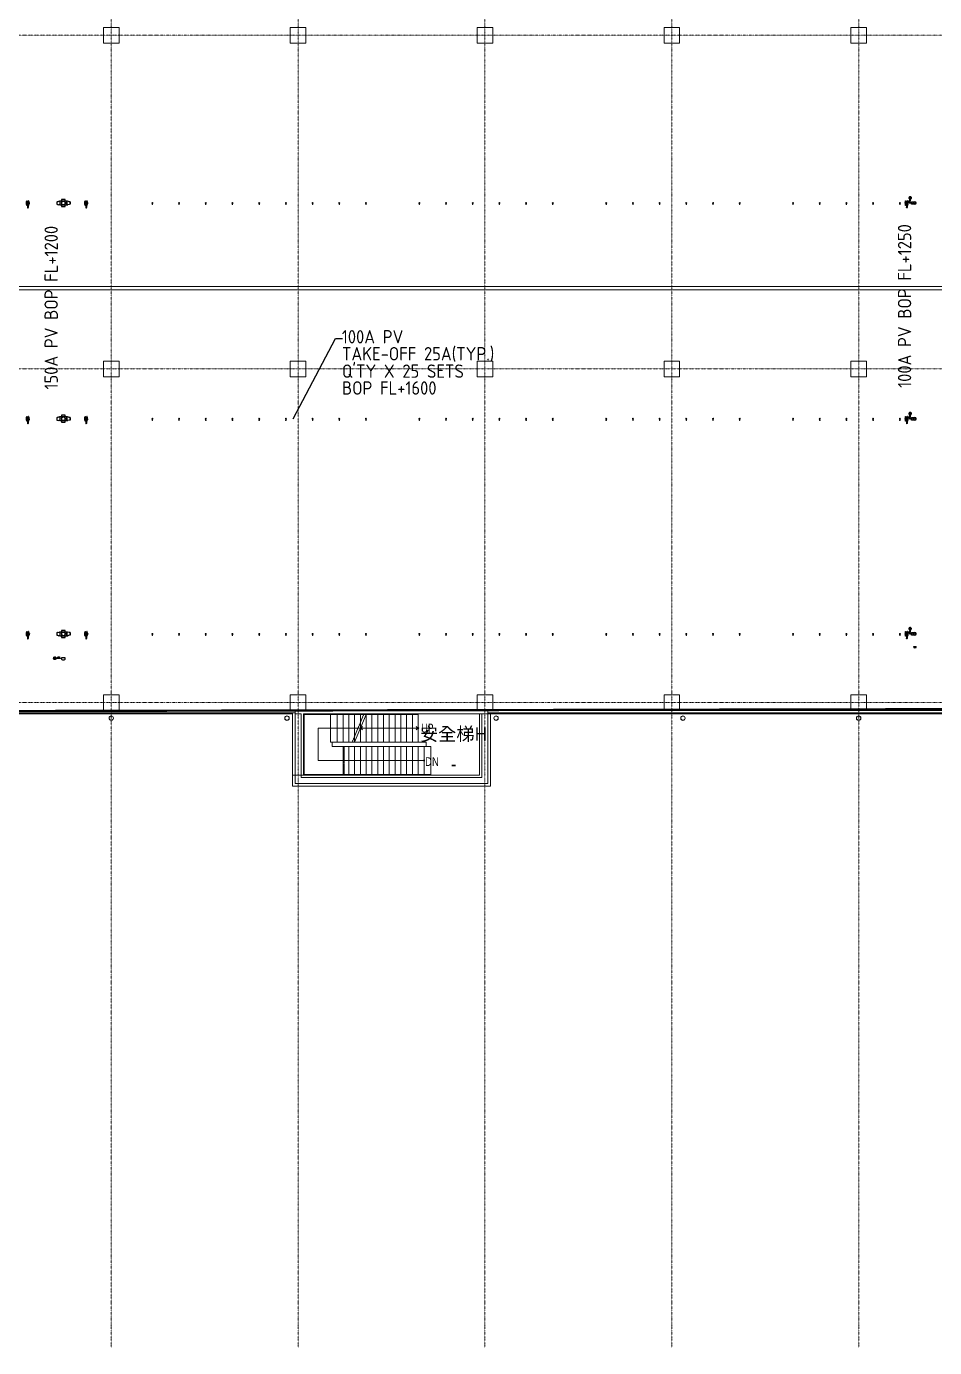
# Model space of a CAD drawing. Extents: x -122301 to 290600, y -29000 to 395522.
# Drawn here: x 56188 to 97011, y -29000 to 30400 of the extents above; entities that cross this region are included whole.
import ezdxf
from ezdxf.enums import TextEntityAlignment as Align

# ---------------------------------------------------------------- set-up
doc = ezdxf.new("R2010")
doc.units = 0
doc.header["$LTSCALE"] = 10
for name, pattern in [('H12PL2$0$JJP_三點線', [0.9, 0.3, -0.15, 0, -0.15, 0, -0.15, 0, -0.15]), ('H12PL2$0$JJP_虛線(退縮線、投影線、地下室範圍、非屬本工程、圖面分區)', [0.45, 0.3, -0.15]), ('H12PL2$0$虛線', [0.846667, 0.423333, -0.423333]), ('XFM7P20PV$0$中心', [29.999999, 12, -6, 6, -6]), ('XFM7P20PV-200K$0$CENTER', [2, 1.25, -0.25, 0.25, -0.25])]:
    doc.linetypes.add(name, pattern=pattern)
for name, color, linetype in [('H12PL2$0$A-OBJE-MEP', 252, 'Continuous'), ('H12PL2$0$A-STRS', 252, 'Continuous'), ('H12PL2$0$A-TEXT', 252, 'Continuous'), ('H12PL2$0$A-WALL-EX', 252, 'Continuous'), ('H12PL2$0$A-WALL-IN', 252, 'Continuous'), ('H12PL2$0$A-WALL-IN.200K', 252, 'Continuous'), ('H12PL2$0$A-ZONE', 252, 'Continuous'), ('H12PL2$0$S-COL', 252, 'Continuous'), ('H12PL2$0$S-GRID', 252, 'Continuous'), ('H12PL2$0$S-SLAB-SHOW', 252, 'Continuous'), ('H12PL2$0$S-SLAB-SHOW.200K', 252, 'Continuous'), ('XFM7P20PV-200K$0$PCWS-16.7-P', 4, 'Continuous'), ('XFM7P20PV-200K$0$PIPE-TEXT', 1, 'Continuous'), ('XFM7P20PV-200K$0$U-PV-PIPE', 180, 'Continuous'), ('XFM7P20PV-200K$0$U-PV-TXT', 3, 'Continuous')]:
    doc.layers.add(name, color=color, linetype=linetype)
doc.styles.add('H12PL2$0$Standard', font='', dxfattribs={"width": 0.8})
doc.styles.add('XFM7P20PV-200K$0$aa-txt', font='isocp.shx', dxfattribs={"bigfont": 'chineset'})
doc.styles.add('XFM7P20PV-200K$0$dim-txt', font='isocp.shx', dxfattribs={"width": 0.7, "bigfont": 'chineset'})
doc.styles.get('H12PL2$0$Standard').set_extended_font_data('Microsoft JhengHei')
doc.dimstyles.new('XFM7P20PV-200K$0$adim-100', dxfattribs={"dimscale": 100, "dimtxt": 0.25, "dimasz": 0.25, "dimexe": 0.1, "dimexo": 0.5, "dimgap": 0.15, "dimtad": 0, "dimdec": 4, "dimtxsty": 'XFM7P20PV-200K$0$dim-txt', "dimcen": -0.025, "dimclrd": 3, "dimclre": 3, "dimclrt": 256, "dimadec": 0, "dimazin": 0, "dimtfac": 1, "dimtdec": 4, "dimtmove": 0, "dimatfit": 3, "dimfxl": 1.25, "dimarcsym": 0})

# ---------------------------------------------------------------- blocks, each defined once
blk = doc.blocks.new('H12PL2')
at = {"layer": 'H12PL2$0$A-OBJE-MEP', "lineweight": 0, "flags": 128}
for points in [[(60095, -700, 1), (59905, -700, 1)], [(67995, -700, 1), (67805, -700, 1)], [(77395, -700, 1), (77205, -700, 1)], [(85795, -700, 1), (85605, -700, 1)], [(93695, -700, 1), (93505, -700, 1)]]:
    blk.add_lwpolyline(points, format="xyb", close=True, dxfattribs=at)
at = {"layer": 'H12PL2$0$A-OBJE-MEP', "lineweight": 0}
for centre in [(60000, -700), (67900, -700), (77300, -700), (85700, -700), (93600, -700)]:
    blk.add_circle(centre, 100, dxfattribs=at)
at = {"layer": 'H12PL2$0$A-STRS', "linetype": 'H12PL2$0$虛線', "lineweight": 0}
for p, q in [((68680, -3230), (68680, -530)), ((68680, -530), (69853.32, -530)), ((69853.32, -530), (70160, -530)), ((70160, -530), (71351.69, -530)), ((70160, -1780), (69930, -1780)), ((69930, -1780), (69930, -1980)), ((70831.69, -1780), (70160, -1780)), ((69930, -1980), (70420, -1980)), ((70420, -1980), (74060, -1980)), ((70420, -3230), (68680, -3230)), ((74060, -3230), (70420, -3230))]:
    blk.add_line(p, q, dxfattribs=at)
at = {"layer": 'H12PL2$0$A-STRS', "linetype": 'H12PL2$0$JJP_虛線(退縮線、投影線、地下室範圍、非屬本工程、圖面分區)', "lineweight": 0}
for p, q in [((68680, -3230), (68680, -530)), ((68680, -530), (70160, -530)), ((69853.32, -1780), (69853.32, -530)), ((69853.32, -1780), (69853.32, -530)), ((70160, -530), (70160, -1780)), ((70160, -530), (70160, -1780)), ((70160, -530), (70160, -1780)), ((70160, -1780), (70160, -530)), ((70160, -530), (70420, -530)), ((70160, -530), (70160, -1780)), ((70420, -530), (70420, -1780)), ((70420, -1780), (70420, -530)), ((70420, -530), (70680, -530)), ((70420, -530), (70420, -1780)), ((70680, -530), (70680, -1780)), ((70680, -1780), (70680, -530)), ((70680, -530), (70940, -530)), ((70680, -530), (70680, -1780)), ((71351.69, -530), (70831.69, -1780)), ((70940, -530), (70940, -1519.64)), ((70940, -1519.64), (70940, -530)), ((70940, -530), (71200, -530)), ((70940, -530), (70940, -1519.64)), ((71200, -530), (71200, -894.64)), ((71200, -894.64), (71200, -530)), ((71200, -530), (71351.69, -530)), ((71200, -530), (71200, -894.64)), ((73535.65, -1780), (73535.65, -530)), ((73535.65, -1780), (73535.65, -530)), ((69930, -1780), (69853.32, -1780)), ((69930, -1780), (69853.32, -1780)), ((70160, -1780), (69930, -1780)), ((69930, -1780), (69930, -1980)), ((70420, -1780), (70160, -1780)), ((70680, -1780), (70420, -1780)), ((70831.69, -1780), (70680, -1780)), ((69930, -1980), (70420, -1980)), ((70420, -3230), (70420, -1980)), ((70420, -3230), (70420, -1980)), ((70420, -1980), (70420, -3230)), ((70420, -3230), (70420, -1980)), ((70420, -1980), (70680, -1980)), ((70466.68, -3230), (70466.68, -1980)), ((70466.68, -3230), (70466.68, -1980)), ((70680, -3230), (70680, -1980)), ((70680, -1980), (70680, -3230)), ((70680, -3230), (70680, -1980)), ((70680, -1980), (70940, -1980)), ((70940, -3230), (70940, -1980)), ((70940, -1980), (70940, -3230)), ((70940, -3230), (70940, -1980)), ((70940, -1980), (71200, -1980)), ((71200, -3230), (71200, -1980)), ((71200, -1980), (71200, -3230)), ((71200, -3230), (71200, -1980)), ((71200, -1980), (71460, -1980)), ((71460, -3230), (71460, -1980)), ((71460, -1980), (71460, -3230)), ((71460, -3230), (71460, -1980)), ((71460, -1980), (71720, -1980)), ((71720, -3230), (71720, -1980)), ((71720, -1980), (71720, -3230)), ((71720, -3230), (71720, -1980)), ((71720, -1980), (71980, -1980)), ((71980, -3230), (71980, -1980)), ((71980, -1980), (71980, -3230)), ((71980, -3230), (71980, -1980)), ((71980, -1980), (72240, -1980)), ((72240, -3230), (72240, -1980)), ((72240, -1980), (72240, -3230)), ((72240, -3230), (72240, -1980)), ((72240, -1980), (72500, -1980)), ((72500, -3230), (72500, -1980)), ((72500, -1980), (72500, -3230)), ((72500, -3230), (72500, -1980)), ((72500, -1980), (72760, -1980)), ((72760, -3230), (72760, -1980)), ((72760, -1980), (72760, -3230)), ((72760, -3230), (72760, -1980)), ((72760, -1980), (73020, -1980)), ((73020, -3230), (73020, -1980)), ((73020, -1980), (73020, -3230)), ((73020, -3230), (73020, -1980)), ((73020, -1980), (73280, -1980)), ((73280, -3230), (73280, -1980)), ((73280, -1980), (73280, -3230)), ((73280, -3230), (73280, -1980)), ((73280, -1980), (73540, -1980)), ((73540, -3230), (73540, -1980)), ((73540, -1980), (73540, -3230)), ((73540, -3230), (73540, -1980)), ((73540, -1980), (73800, -1980)), ((73800, -3230), (73800, -1980)), ((73800, -1980), (73800, -3230)), ((73800, -3230), (73800, -1980)), ((73800, -1980), (74060, -1980)), ((74060, -1980), (74366.68, -1980)), ((74060, -3230), (74060, -1980)), ((74060, -1980), (74060, -3230)), ((74060, -1980), (74366.68, -1980)), ((74366.68, -1980), (74366.68, -3230)), ((74366.68, -1980), (74366.68, -3230)), ((70420, -3230), (68680, -3230)), ((70680, -3230), (70420, -3230)), ((70940, -3230), (70680, -3230)), ((71200, -3230), (70940, -3230)), ((71460, -3230), (71200, -3230)), ((71720, -3230), (71460, -3230)), ((71980, -3230), (71720, -3230)), ((72240, -3230), (71980, -3230)), ((72500, -3230), (72240, -3230)), ((72760, -3230), (72500, -3230)), ((73020, -3230), (72760, -3230)), ((73280, -3230), (73020, -3230)), ((73540, -3230), (73280, -3230)), ((73800, -3230), (73540, -3230)), ((74060, -3230), (73800, -3230)), ((74366.68, -3230), (74060, -3230)), ((74366.68, -3230), (74060, -3230))]:
    blk.add_line(p, q, dxfattribs=at)
at = {"layer": 'H12PL2$0$A-STRS', "lineweight": 0}
for p, q in [((68680, -3230), (68680, -530)), ((68680, -530), (69853.32, -530)), ((68680, -3230), (68680, -530)), ((68680, -530), (70160, -530)), ((69853.32, -530), (70160, -530)), ((70160, -530), (73800, -530)), ((70160, -530), (70160, -1780)), ((70160, -530), (70160, -1780)), ((70160, -530), (70160, -1780)), ((70160, -1780), (70160, -530)), ((70160, -530), (70420, -530)), ((70160, -530), (70160, -1780)), ((70420, -530), (70420, -1780)), ((70420, -1780), (70420, -530)), ((70420, -530), (70680, -530)), ((70420, -530), (70420, -1780)), ((70680, -530), (70680, -1780)), ((70680, -1780), (70680, -530)), ((70680, -530), (70940, -530)), ((70680, -530), (70680, -1780)), ((71460, -530), (70940, -1780)), ((70940, -530), (70940, -1780)), ((70940, -1780), (70940, -530)), ((70940, -530), (71200, -530)), ((70940, -530), (70940, -1780)), ((71200, -530), (71200, -1780)), ((71200, -1780), (71200, -530)), ((71200, -530), (71460, -530)), ((71200, -530), (71200, -1780)), ((71460, -530), (73800, -530)), ((71460, -530), (71460, -1780)), ((71460, -1780), (71460, -530)), ((71460, -530), (71720, -530)), ((71460, -530), (71460, -1780)), ((71460, -530), (71460, -1780)), ((71460, -1780), (71460, -530)), ((71460, -530), (71720, -530)), ((71460, -530), (71460, -1780)), ((71720, -530), (71720, -1780)), ((71720, -1780), (71720, -530)), ((71720, -530), (71980, -530)), ((71720, -530), (71720, -1780)), ((71720, -530), (71720, -1780)), ((71720, -1780), (71720, -530)), ((71720, -530), (71980, -530)), ((71720, -530), (71720, -1780)), ((71980, -530), (71980, -1780)), ((71980, -1780), (71980, -530)), ((71980, -530), (72240, -530)), ((71980, -530), (71980, -1780)), ((71980, -530), (71980, -1780)), ((71980, -1780), (71980, -530)), ((71980, -530), (72240, -530)), ((71980, -530), (71980, -1780)), ((72240, -530), (72240, -1780)), ((72240, -1780), (72240, -530)), ((72240, -530), (72500, -530)), ((72240, -530), (72240, -1780)), ((72240, -530), (72240, -1780)), ((72240, -1780), (72240, -530)), ((72240, -530), (72500, -530)), ((72240, -530), (72240, -1780)), ((72500, -530), (72500, -1780)), ((72500, -1780), (72500, -530)), ((72500, -530), (72760, -530)), ((72500, -530), (72500, -1780)), ((72500, -530), (72500, -1780)), ((72500, -1780), (72500, -530)), ((72500, -530), (72760, -530)), ((72500, -530), (72500, -1780)), ((72760, -530), (72760, -1780)), ((72760, -1780), (72760, -530)), ((72760, -530), (73020, -530)), ((72760, -530), (72760, -1780)), ((72760, -530), (72760, -1780)), ((72760, -1780), (72760, -530)), ((72760, -530), (73020, -530)), ((72760, -530), (72760, -1780)), ((73020, -530), (73020, -1780)), ((73020, -1780), (73020, -530)), ((73020, -530), (73280, -530)), ((73020, -530), (73020, -1780)), ((73020, -530), (73020, -1780)), ((73020, -1780), (73020, -530)), ((73020, -530), (73280, -530)), ((73020, -530), (73020, -1780)), ((73280, -530), (73280, -1780)), ((73280, -1780), (73280, -530)), ((73280, -530), (73540, -530)), ((73280, -530), (73280, -1780)), ((73280, -530), (73280, -1780)), ((73280, -1780), (73280, -530)), ((73280, -530), (73540, -530)), ((73280, -530), (73280, -1780)), ((73540, -530), (73540, -1780)), ((73540, -1780), (73540, -530)), ((73540, -530), (73800, -530)), ((73540, -530), (73540, -1780)), ((73540, -530), (73540, -1780)), ((73540, -1780), (73540, -530)), ((73540, -530), (73800, -530)), ((73540, -530), (73540, -1780)), ((73800, -530), (73800, -1780)), ((73800, -530), (73800, -1780)), ((73800, -530), (73800, -1780)), ((73800, -530), (73800, -1780)), ((70160, -1155), (69305, -1155)), ((69305, -1155), (69305, -2605)), ((73540, -1155), (70160, -1155)), ((71200, -1155), (71300, -1080)), ((71200, -1155), (71200, -1780)), ((71200, -1780), (71200, -1155)), ((71200, -1155), (71200, -1780)), ((73540, -1155), (71200, -1155)), ((71300, -1230), (71200, -1155)), ((73800, -1155), (73540, -1155)), ((73800, -1155), (73540, -1155)), ((73700, -1080), (73800, -1155)), ((73800, -1155), (73700, -1230)), ((70160, -1780), (69930, -1780)), ((69930, -1780), (69930, -1980)), ((70160, -1780), (69930, -1780)), ((69930, -1780), (69930, -1980)), ((73800, -1780), (70160, -1780)), ((70420, -1780), (70160, -1780)), ((70680, -1780), (70420, -1780)), ((70940, -1780), (70680, -1780)), ((73800, -1780), (70940, -1780)), ((71200, -1780), (70940, -1780)), ((71200, -1780), (70940, -1780)), ((71460, -1780), (71200, -1780)), ((71460, -1780), (71200, -1780)), ((71720, -1780), (71460, -1780)), ((71720, -1780), (71460, -1780)), ((71980, -1780), (71720, -1780)), ((71980, -1780), (71720, -1780)), ((72240, -1780), (71980, -1780)), ((72240, -1780), (71980, -1780)), ((72500, -1780), (72240, -1780)), ((72500, -1780), (72240, -1780)), ((72760, -1780), (72500, -1780)), ((72760, -1780), (72500, -1780)), ((73020, -1780), (72760, -1780)), ((73020, -1780), (72760, -1780)), ((73280, -1780), (73020, -1780)), ((73280, -1780), (73020, -1780)), ((73540, -1780), (73280, -1780)), ((73540, -1780), (73280, -1780)), ((73800, -1780), (73540, -1780)), ((73800, -1780), (73540, -1780)), ((69930, -1980), (70420, -1980)), ((69930, -1980), (70420, -1980)), ((70420, -1980), (74060, -1980)), ((70420, -3230), (70420, -1980)), ((70420, -3230), (70420, -1980)), ((70420, -1980), (70420, -3230)), ((70420, -3230), (70420, -1980)), ((70420, -1980), (70680, -1980)), ((70680, -3230), (70680, -1980)), ((70680, -1980), (70680, -3230)), ((70680, -3230), (70680, -1980)), ((70680, -1980), (70940, -1980)), ((70940, -3230), (70940, -1980)), ((70940, -1980), (70940, -3230)), ((70940, -3230), (70940, -1980)), ((70940, -1980), (71200, -1980)), ((71200, -3230), (71200, -1980)), ((71200, -1980), (71200, -3230)), ((71200, -3230), (71200, -1980)), ((71200, -1980), (71460, -1980)), ((71460, -3230), (71460, -1980)), ((71460, -1980), (71460, -3230)), ((71460, -3230), (71460, -1980)), ((71460, -1980), (71720, -1980)), ((71720, -3230), (71720, -1980)), ((71720, -1980), (71720, -3230)), ((71720, -3230), (71720, -1980)), ((71720, -1980), (71980, -1980)), ((71980, -3230), (71980, -1980)), ((71980, -1980), (71980, -3230)), ((71980, -3230), (71980, -1980)), ((71980, -1980), (72240, -1980)), ((72240, -3230), (72240, -1980)), ((72240, -1980), (72240, -3230)), ((72240, -3230), (72240, -1980)), ((72240, -1980), (72500, -1980)), ((72500, -3230), (72500, -1980)), ((72500, -1980), (72500, -3230)), ((72500, -3230), (72500, -1980)), ((72500, -1980), (72760, -1980)), ((72760, -3230), (72760, -1980)), ((72760, -1980), (72760, -3230)), ((72760, -3230), (72760, -1980)), ((72760, -1980), (73020, -1980)), ((73020, -3230), (73020, -1980)), ((73020, -1980), (73020, -3230)), ((73020, -3230), (73020, -1980)), ((73020, -1980), (73280, -1980)), ((73280, -3230), (73280, -1980)), ((73280, -1980), (73280, -3230)), ((73280, -3230), (73280, -1980)), ((73280, -1980), (73540, -1980)), ((73540, -3230), (73540, -1980)), ((73540, -1980), (73540, -3230)), ((73540, -3230), (73540, -1980)), ((73540, -1980), (73800, -1980)), ((73800, -3230), (73800, -1980)), ((73800, -1980), (73800, -3230)), ((73800, -3230), (73800, -1980)), ((73800, -1980), (74060, -1980)), ((74060, -3230), (74060, -1980)), ((74060, -1980), (74060, -3230)), ((69305, -2605), (70420, -2605)), ((70420, -2605), (73800, -2605)), ((73800, -2605), (74060, -2605)), ((70420, -3230), (68680, -3230)), ((70420, -3230), (68680, -3230)), ((74060, -3230), (70420, -3230)), ((70680, -3230), (70420, -3230)), ((70940, -3230), (70680, -3230)), ((71200, -3230), (70940, -3230)), ((71460, -3230), (71200, -3230)), ((71720, -3230), (71460, -3230)), ((71980, -3230), (71720, -3230)), ((72240, -3230), (71980, -3230)), ((72500, -3230), (72240, -3230)), ((72760, -3230), (72500, -3230)), ((73020, -3230), (72760, -3230)), ((73280, -3230), (73020, -3230)), ((73540, -3230), (73280, -3230)), ((73800, -3230), (73540, -3230)), ((74060, -3230), (73800, -3230))]:
    blk.add_line(p, q, dxfattribs=at)
at = {"layer": 'H12PL2$0$A-STRS', "lineweight": 0, "flags": 128}
for points in [[(73800, -1180, -1), (73800, -1130, -1)], [(74060, -2630, -1), (74060, -2580, -1)]]:
    blk.add_lwpolyline(points, format="xyb", close=True, dxfattribs=at)
at = {"layer": 'H12PL2$0$A-WALL-EX', "lineweight": 0}
for p, q in [((68150, -465), (18000, -465)), ((68270, -350), (68150, -350)), ((68270, -350), (68150, -350)), ((68150, -465), (68270, -465)), ((68150, -465), (68270, -465)), ((68270, -465), (68270, -350)), ((77050, -350), (76930, -350)), ((76930, -350), (76930, -465)), ((77050, -350), (76930, -350)), ((76930, -465), (77050, -465)), ((76930, -465), (77050, -465)), ((126700, -465), (77050, -465))]:
    blk.add_line(p, q, dxfattribs=at)
at = {"layer": 'H12PL2$0$A-WALL-EX', "lineweight": 0, "flags": 128}
for points in [[(68150, -350), (18000, -350)], [(18000, -500), (68150, -500)], [(18000, -500), (68150, -500)], [(18000, -500), (68150, -500)], [(68150, -350), (68270, -350)], [(68150, -500), (68150, -465)], [(68150, -465), (68150, -3640)], [(68270, -3640), (68270, -350)], [(76930, -350), (76930, -3640)], [(77050, -350), (76930, -350)], [(126735, -350), (77050, -350)], [(77050, -500), (77050, -465)], [(77050, -3640), (77050, -465)], [(77050, -500), (126700, -500)], [(77050, -500), (126700, -500)], [(77050, -500), (126700, -500)], [(68150, -3760), (68150, -3640)], [(68150, -3760), (77050, -3760)], [(76930, -3640), (68270, -3640)], [(77050, -3760), (77050, -3640)]]:
    blk.add_lwpolyline(points, dxfattribs=at)
at = {"layer": 'H12PL2$0$A-WALL-IN', "lineweight": 0, "flags": 128}
for points in [[(68270, -350), (68270, -500)], [(68270, -500), (68537, -500)], [(68537, -500), (68537, -3372.5)], [(68650, -3259.5), (68650, -500)], [(68650, -500), (76549.5, -500)], [(76450, -350), (68750, -350)], [(76549.5, -500), (76549.5, -3259.5)], [(76662.5, -3372.5), (76662.5, -500)], [(76662.5, -500), (76930, -500)], [(76930, -500), (76930, -350)], [(68537, -3372.5), (68650, -3372.5)], [(76549.5, -3259.5), (68650, -3259.5)], [(68650, -3372.5), (76549.5, -3372.5)], [(76662.5, -3372.5), (76549.5, -3372.5)]]:
    blk.add_lwpolyline(points, dxfattribs=at)
at = {"layer": 'H12PL2$0$A-WALL-IN.200K', "lineweight": 0, "flags": 128}
for points in [[(243150, 18700), (39500, 18700)], [(39650, 18550), (178300, 18550)]]:
    blk.add_lwpolyline(points, dxfattribs=at)
at = {"layer": 'H12PL2$0$S-COL', "lineweight": 0, "flags": 128}
for points in [[(59650, 29650), (60350, 29650), (60350, 30350), (59650, 30350)], [(68050, 29650), (68750, 29650), (68750, 30350), (68050, 30350)], [(76450, 29650), (77150, 29650), (77150, 30350), (76450, 30350)], [(84850, 29650), (85550, 29650), (85550, 30350), (84850, 30350)], [(93250, 29650), (93950, 29650), (93950, 30350), (93250, 30350)], [(59650, 14650), (60350, 14650), (60350, 15350), (59650, 15350)], [(68050, 14650), (68750, 14650), (68750, 15350), (68050, 15350)], [(76450, 14650), (77150, 14650), (77150, 15350), (76450, 15350)], [(84850, 14650), (85550, 14650), (85550, 15350), (84850, 15350)], [(93250, 14650), (93950, 14650), (93950, 15350), (93250, 15350)]]:
    blk.add_lwpolyline(points, close=True, dxfattribs=at)
for points in [[(60350, -350), (60350, 350), (59650, 350), (59650, -350)], [(68270, -350), (68750, -350), (68750, 350), (68050, 350), (68050, -350)], [(77150, -350), (77150, 350), (76450, 350), (76450, -350), (76930, -350)], [(85550, -350), (85550, 350), (84850, 350), (84850, -350)], [(93950, -350), (93950, 350), (93250, 350), (93250, -350)]]:
    blk.add_lwpolyline(points, dxfattribs=at)
at = {"layer": 'H12PL2$0$S-GRID', "linetype": 'H12PL2$0$JJP_三點線', "lineweight": 0}
for p, q in [((60000, 128250), (60000, -28000)), ((68400, 128250), (68400, -28000)), ((76800, 128250), (76800, -28000)), ((85200, 128250), (85200, -28000)), ((93600, 128250), (93600, -28000)), ((-29000, 30000), (289600, 30000)), ((-29000, 15000), (289600, 15000)), ((-29000, 0), (289600, 0)), ((60000, -28000), (60000, -29000)), ((68400, -28000), (68400, -29000)), ((76800, -28000), (76800, -29000)), ((85200, -28000), (85200, -29000)), ((93600, -28000), (93600, -29000))]:
    blk.add_line(p, q, dxfattribs=at)
at = {"layer": 'H12PL2$0$S-SLAB-SHOW', "lineweight": 0, "flags": 128}
blk.add_lwpolyline([(77050, -3760), (68150, -3760), (68150, -3260), (74060, -3260), (74060, -1980), (74160, -1980), (74160, -1780), (73800, -1780), (73800, -500), (77050, -500)], close=True, dxfattribs=at)
at = {"layer": 'H12PL2$0$S-SLAB-SHOW.200K', "lineweight": 0, "flags": 128}
blk.add_lwpolyline([(18450, -350), (167450, -350), (167450, 15400), (178450, 15400), (178450, 18700), (39500, 18700), (39500, 10975), (18450, 10975)], close=True, dxfattribs=at)
at = {"layer": 'H12PL2$0$A-TEXT', "linetype": 'Continuous', "lineweight": 0, "char_height": 400, "attachment_point": 4, "style": 'H12PL2$0$Standard'}
for s, insert in [('\\A1;UP', (73929.75, -1151.59)), ('\\A1;DN', (74108.44, -2654.81))]:
    blk.add_mtext(s, dxfattribs=dict(at, insert=insert))
at = {"layer": 'H12PL2$0$A-ZONE', "style": 'H12PL2$0$Standard'}
for s, p in [('安全梯H', (75393.11, -1114.51)), ('-', (75393.11, -2456.4))]:
    blk.add_text(s, height=600, dxfattribs=at).set_placement(p, align=Align.TOP_CENTER)
blk = doc.blocks.new('XFM7P20PV')
at = {"color": 3, "linetype": 'XFM7P20PV$0$中心', "ltscale": 200, "const_width": 100}
blk.add_lwpolyline([(15724.78004, 88731), (97997.39483, 88896.26703), (97997.39483, -295.23297), (15724.78004, -460.5)], close=True, dxfattribs=at)
blk = doc.blocks.new('XFM7P20PV-200K$0$A$Ca860cff7')
at = {"color": 0, "linetype": 'ByBlock'}
for p, q in [((0, 140), (0, 117)), ((168, 140), (0, 140)), ((25, 36), (2, 98)), ((27, 0), (27, 16)), ((141, 0), (27, 0)), ((141, 0), (141, 16)), ((141, 0), (141, 16)), ((143, 36), (166, 98)), ((168, 140), (168, 117))]:
    blk.add_line(p, q, dxfattribs=at)
for centre, start, end in [((100, 117), 180, 191.18688), ((-73, 16), 0, 11.18688), ((241, 16), 168.81312, 180), ((68, 117), 348.81312, 0)]:
    blk.add_arc(centre, 100, start, end, dxfattribs=at)
blk = doc.blocks.new('XFM7P20PV-200K$0$A$C4b812c41')
at = {"color": 1, "linetype": 'ByBlock'}
for p, q in [((10, 59), (328, 59)), ((82, 81), (67, 95)), ((103, 86), (103, 32)), ((125, 38), (139, 23))]:
    blk.add_line(p, q, dxfattribs=at)
at = {"color": 3, "linetype": 'ByBlock'}
for p, q in [((19, 59), (19, 59)), ((19, 59), (19, 59)), ((23, 63), (51, 63)), ((23, 56), (51, 56)), ((38, 83), (37, 63)), ((37, 56), (38, 35)), ((40, 85), (38, 83)), ((38, 83), (56, 83)), ((38, 35), (40, 33)), ((38, 35), (56, 35)), ((40, 85), (57, 85)), ((40, 33), (57, 33)), ((59, 58), (59, 60)), ((59, 60), (67, 60)), ((59, 58), (67, 58)), ((60, 52), (65, 53)), ((62, 44), (67, 46)), ((64, 70), (64, 68)), ((65, 37), (72, 41)), ((67, 63), (67, 65)), ((67, 60), (67, 58)), ((72, 94), (68, 87)), ((68, 87), (72, 81)), ((70, 31), (73, 34)), ((72, 94), (79, 94)), ((72, 81), (79, 81)), ((73, 59), (87, 68)), ((73, 59), (87, 50)), ((75, 26), (78, 29)), ((83, 87), (79, 94)), ((79, 81), (83, 87)), ((81, 21), (85, 28)), ((85, 128), (85, 121)), ((88, 18), (90, 22)), ((93, 136), (97, 136)), ((94, 76), (122, 76)), ((94, 43), (122, 43)), ((96, 16), (97, 20)), ((97, 136), (97, 131)), ((102, 125), (97, 131)), ((101, 65), (107, 65)), ((101, 54), (107, 54)), ((102, 15), (102, 23)), ((104, 23), (102, 23)), ((104, 15), (102, 15)), ((103, 31), (103, 88)), ((103, 31), (103, 88)), ((103, 78), (103, 39)), ((103, 70), (103, 49)), ((103, 70), (103, 49)), ((103, 70), (103, 49)), ((104, 15), (104, 23)), ((105, 125), (108, 129)), ((108, 17), (108, 21)), ((110, 17), (110, 21)), ((113, 124), (111, 129)), ((112, 24), (111, 24)), ((112, 22), (111, 22)), ((112, 16), (111, 16)), ((112, 15), (111, 15)), ((113, 17), (113, 21)), ((115, 17), (115, 21)), ((116, 124), (120, 128)), ((125, 122), (123, 127)), ((128, 37), (124, 31)), ((124, 31), (128, 25)), ((127, 121), (132, 124)), ((128, 74), (207, 74)), ((128, 45), (207, 45)), ((128, 37), (135, 38)), ((128, 25), (135, 25)), ((135, 117), (134, 122)), ((139, 31), (135, 38)), ((135, 25), (139, 31)), ((137, 116), (143, 118)), ((145, 111), (145, 116)), ((147, 109), (152, 110)), ((161, 30), (147, 30)), ((163, 32), (148, 32)), ((153, 103), (154, 108)), ((155, 101), (160, 101)), ((160, 93), (162, 98)), ((161, 91), (167, 90)), ((163, 32), (161, 30)), ((163, 41), (163, 32)), ((165, 83), (168, 88)), ((172, 41), (165, 41)), ((166, 81), (171, 79)), ((170, 74), (172, 76)), ((207, 74), (228, 72)), ((207, 45), (228, 46)), ((228, 72), (310, 72)), ((228, 46), (310, 46))]:
    blk.add_line(p, q, dxfattribs=at)
for points in [[(81, 109), (0, 109), (0, 85), (57, 85)], [(85, 10), (0, 10), (0, 33), (57, 33)], [(85, 119), (37, 119), (37, 109)], [(170, 10), (170, 0), (37, 0), (37, 10)], [(207, 33), (207, 10), (121, 10)], [(170, 109), (170, 119), (135, 119)], [(207, 85), (207, 109), (145, 109)], [(163, 33), (207, 33)], [(166, 85), (207, 85)]]:
    blk.add_lwpolyline(points, dxfattribs=at)
for points in [[(64, 70, 0.120011), (63, 69, 0.104957), (62, 68, 0.088923), (61, 68, 0.080167), (61, 66, 0.080167), (61, 65, 0.088923), (62, 64, 0.104957), (63, 64, 0.120011), (64, 63, 0.120011), (65, 64, 0.104957), (66, 64, 0.088923), (66, 65, 0.088923)], [(64, 68, 0.120011), (63, 68, 0.104957), (63, 68, 0.088923), (63, 67, 0.080167), (63, 66, 0.080167), (63, 66, 0.088923), (63, 65, 0.104957), (63, 65, 0.120011), (64, 65, 0.120011), (64, 65, 0.104957), (65, 65, 0.088923), (65, 66)], [(67, 63, 0.108254), (68, 64, 0.102013), (69, 64, 0.094273), (70, 65, 0.089446), (70, 66, 0.089446), (70, 68, 0.094273), (69, 69, 0.102013), (68, 69, 0.108254), (67, 70, 0.108254), (66, 69, 0.207462), (65, 68, -0.005899), (65, 66)], [(67, 65, 0.108254), (68, 65, 0.102013), (68, 65, 0.094273), (68, 66, 0.089446), (69, 66, 0.089446), (68, 67, 0.094273), (68, 68, 0.102013), (68, 68, 0.108254), (67, 68, 0.088886), (67, 68, 0.178069), (67, 67, -0.005748), (66, 66, -0.005748)]]:
    blk.add_lwpolyline(points, format="xyb", dxfattribs=at)
for centre in [(76, 87), (131, 31)]:
    blk.add_circle(centre, 5.1, dxfattribs=at)
for centre, radius, start, end in [((23, 59), 3.22, 90, 180), ((23, 59), 3.22, 180, 270), ((103, 59), 52.9, 121.18658, 328.81342), ((63, 66), 1.88, 341.66631, 342.65462), ((66, 66), 0.559, 333.60404, 355.76216), ((66, 121), 19.3, 301.18658, 0), ((93, 128), 7.74, 90, 180), ((111, 59), 25.7, 143.7197, 216.2803), ((94, 72), 3.87, 90, 143.7197), ((94, 46), 3.87, 216.2803, 270), ((101, 59), 5.71, 90, 270), ((103, 126), 1.7, 217.5, 322.5), ((107, 59), 5.71, 270, 90), ((109, 128), 1.7, 27.5, 142.5), ((111, 21), 2.76, 90, 180), ((111, 17), 2.76, 180, 270), ((111, 21), 1.26, 90, 180), ((111, 17), 1.26, 180, 270), ((112, 21), 2.76, 0, 90), ((112, 21), 1.26, 0, 90), ((112, 17), 1.26, 270, 0), ((112, 17), 2.76, 270, 0), ((115, 125), 1.7, 207.5, 312.5), ((121, 126), 1.7, 17.5, 132.5), ((128, 85), 10.5, 233.1301, 270), ((128, 34), 10.5, 90, 126.8699), ((126, 122), 1.7, 197.5, 302.5), ((133, 122), 1.7, 7.5, 122.5), ((137, 117), 1.7, 187.5, 292.5), ((143, 116), 1.7, 357.5, 112.5), ((146, 110), 1.7, 177.5, 282.5), ((165, 22), 19.3, 90, 148.81342), ((152, 108), 1.7, 347.5, 102.5), ((155, 102), 1.7, 167.5, 272.5), ((160, 99), 1.7, 337.5, 92.5), ((161, 93), 1.7, 157.5, 262.5), ((166, 82), 1.7, 147.5, 252.5), ((166, 89), 1.7, 327.5, 82.5), ((171, 77), 1.7, 317.5, 72.5), ((172, 49), 7.74, 270, 325.82289), ((310, 59), 13, 270, 90)]:
    blk.add_arc(centre, radius, start, end, dxfattribs=at)
at = {"color": 1, "linetype": 'ByBlock'}
for start, end in [(121.83335, 148.16665), (301.83335, 328.16665)]:
    blk.add_arc((104, 59), 39.6, start, end, dxfattribs=at)
blk = doc.blocks.new('XFM7P20PV-200K$0$球塞閥-二件式-15A-正視-捷流')
blk.add_line((-31, 56), (-31, 51))
at = {"color": 0, "linetype": 'Continuous', "lineweight": 0, "extrusion": (0, 1, -2.22045e-16)}
for p, q in [((-31, 52), (-30, 52)), ((-30, 52), (-11, 30)), ((-10, 32), (-28, 54)), ((-28, 12), (-15, 12)), ((-28, 0), (-28, 12)), ((-28, 0), (-15, 0)), ((-28, -12), (-28, 0)), ((-15, 0), (-15, 16)), ((5, 16), (-15, 16)), ((-11, 30), (-9, 29)), ((8, 32), (-10, 32)), ((-9, 38), (-9, 33)), ((-9, 38), (-5, 38)), ((-5, 33), (-9, 33)), ((-9, 29), (8, 29)), ((-9, 27), (-9, 16)), ((9, 27), (-9, 27)), ((-7, 23), (-6, 23)), ((-7, 20), (-7, 23)), ((-6, 20), (-7, 20)), ((-6, 23), (-3, 23)), ((-6, 20), (-6, 23)), ((-3, 20), (-6, 20)), ((-5, 38), (5, 38)), ((-5, 33), (-5, 38)), ((5, 33), (-5, 33)), ((-4, 39), (-4, 38)), ((4, 39), (-4, 39)), ((-4, 33), (-4, 32)), ((-4, 29), (-4, 27)), ((-3, 20), (-3, 23)), ((4, 38), (4, 39)), ((4, 32), (4, 33)), ((4, 27), (4, 29)), ((5, 38), (9, 38)), ((5, 33), (5, 38)), ((9, 33), (5, 33)), ((5, 16), (5, 0)), ((7, 0), (7, 17)), ((16, 17), (7, 17)), ((9, 33), (9, 38)), ((9, 17), (9, 27)), ((9, 27), (9, 26)), ((9, 27), (12, 27)), ((9, 26), (9, 21)), ((9, 23), (9, 23)), ((9, 21), (12, 21)), ((12, 20), (9, 20)), ((12, 26), (12, 27)), ((12, 21), (12, 26)), ((12, 23), (12, 20)), ((12, 23), (12, 23)), ((16, 0), (16, 17)), ((16, 12), (28, 12)), ((16, 0), (28, 0)), ((28, 12), (28, 0)), ((28, 0), (28, -12)), ((-28, -12), (-15, -12)), ((-15, -16), (-15, 0)), ((5, -16), (-15, -16)), ((5, 0), (5, -16)), ((5, -16), (7, -17)), ((7, -17), (7, 0)), ((16, -17), (7, -17)), ((16, -17), (16, 0)), ((16, -12), (28, -12))]:
    blk.add_line(p, q, dxfattribs=at)
at = {"color": 0, "linetype": 'Continuous', "lineweight": 0, "extrusion": (0, -1, -2.22045e-16)}
blk.add_line((5, 16), (7, 17), dxfattribs=at)
blk.add_lwpolyline([(-31, 56), (-105, 56), (-105, 51), (-31, 51)])
at = {"color": 0, "linetype": 'Continuous', "lineweight": 0}
blk.add_open_spline([(-28, 54), (-28, 54), (-29, 54), (-29, 55), (-30, 55), (-30, 55), (-31, 55)], degree=3, dxfattribs=at)
for points, knots in [([(12, 27), (12, 28), (12, 29), (11, 30), (11, 30), (10, 31), (10, 31), (9, 31), (8, 32), (8, 32)], [-6.586857, -6.586857, -6.586857, -6.586857, -4.917672, -4.917672, -3.301294, -3.301294, -1.594864, -1.594864, 0, 0, 0, 0]), ([(8, 29), (8, 29), (8, 29), (9, 29), (9, 29), (9, 28), (9, 28), (9, 28), (9, 28), (9, 27)], [-2.501227, -2.501227, -2.501227, -2.501227, -1.860628, -1.860628, -1.243575, -1.243575, -0.629521, -0.629521, 0, 0, 0, 0]), ([(9, 27), (9, 27), (9, 27), (9, 27), (9, 27), (9, 27), (9, 27), (9, 27), (9, 27), (9, 27)], [-0.7942743, -0.7942743, -0.7942743, -0.7942743, -0.7152172, -0.7152172, -0.6166439, -0.6166439, -0.3978503, -0.3978503, 0, 0, 0, 0]), ([(12, 27), (12, 27), (12, 27), (12, 27), (12, 27), (12, 27), (12, 27), (12, 27)], [-0.7953467, -0.7953467, -0.7953467, -0.7953467, -0.3971684, -0.3971684, -0.1815592, -0.1815592, 0, 0, 0, 0])]:
    blk.add_open_spline(points, degree=3, knots=knots, dxfattribs=at)
blk = doc.blocks.new('XFM7P20PV-200K$0$SC-100-壓力表')
for p, q in [((-0.8, 1.1), (9.2, 1.1)), ((-0.8, -1.1), (9.2, -1.1))]:
    blk.add_line(p, q)
at = {"linetype": 'ByBlock'}
for p, q in [((16, 1.1), (14.8, 1.1)), ((17.9, 1.2), (16.2, 1.2)), ((18.7, 1.1), (18.2, 1.1)), ((20.8, 3.6), (21.5, 2.8)), ((21.4, 0.1), (26.1, 1.9)), ((22.4, 1), (21.4, 0.1)), ((22.7, 0.1), (21.4, 0.1)), ((22.1, 4.3), (22.4, 3.3)), ((26.1, 1.9), (22.4, 1)), ((26.1, 1.9), (22.7, 0.1)), ((23.5, 4.5), (23.5, 3.5)), ((24.9, 4.3), (24.6, 3.3)), ((26.1, 3.6), (25.5, 2.8)), ((27.1, 2.6), (26.3, 2)), ((27.8, 1.4), (26.8, 1.1)), ((28, 0), (26.9, 0)), ((16, -1.1), (14.8, -1.1)), ((17.9, -1.2), (16.2, -1.2)), ((18.7, -1.1), (18.2, -1.1)), ((20.8, -3.6), (21.5, -2.8)), ((22.1, -4.3), (22.4, -3.3)), ((23.5, -4.5), (23.5, -3.5)), ((24.9, -4.3), (24.6, -3.3)), ((26.1, -3.6), (25.5, -2.8)), ((27.1, -2.6), (26.3, -2)), ((27.8, -1.4), (26.8, -1.1))]:
    blk.add_line(p, q, dxfattribs=at)
for points in [[(16, -1.6), (16, 1.6)], [(16.2, 2), (17.9, 2)], [(18.2, 1.6), (18.2, -1.6)], [(17.9, -2), (16.2, -2)]]:
    blk.add_lwpolyline(points, dxfattribs=at)
for radius in [4.95, 4.5]:
    blk.add_circle((23.5, 0), radius, dxfattribs=at)
blk.add_arc((0, 0), 1.33, 126.8699, 233.1301)
for centre, radius, start, end in [((16.5, 1.6), 0.483, 120.32442, 239.67558), ((19, 0), 2.99, 156.94702, 203.05298), ((17.7, 1.6), 0.483, 300.32442, 59.67558), ((15.2, 0), 2.99, 336.94702, 23.05298), ((16.5, -1.6), 0.483, 120.32442, 239.67558), ((17.7, -1.6), 0.483, 300.32442, 59.67558)]:
    blk.add_arc(centre, radius, start, end, dxfattribs=at)
for p in [(19, 0), (19.2, 1.4), (19.8, 2.6), (20.8, 3.6), (22.1, 4.3), (23.5, 4.5), (24.9, 4.3), (26.1, 3.6), (27.1, 2.6), (27.8, 1.4), (28, 0), (19.2, -1.4), (22.1, -4.3), (23.5, -4.5), (27.1, -2.6), (27.8, -1.4)]:
    blk.add_point(p, dxfattribs=at)
at = {"xscale": -0.1, "yscale": 0.1, "zscale": 0.1, "rotation": 180}
blk.add_blockref('XFM7P20PV-200K$0$球塞閥-二件式-15A-正視-捷流', (12, 0), dxfattribs=at)
blk = doc.blocks.new('XFM7P20PV-200K$0$球塞閥-二件式-25A-左側-捷流')
at = {"color": 7, "linetype": 'Continuous', "lineweight": 0, "extrusion": (2.22045e-16, 1, -2.22045e-16)}
for p, q in [((-9, 15), (-18, 0)), ((-18, 0), (-9, -15)), ((-14, 32), (-9, 32)), ((-14, 29), (-14, 32)), ((-9, 29), (-14, 29)), ((-10, 72), (11, 72)), ((-10, 68), (-10, 72)), ((-8, 68), (-10, 68)), ((-8, 36), (-9, 36)), ((-9, 21), (-9, 36)), ((9, 15), (-9, 15)), ((8, 72), (-8, 72)), ((-8, 47), (-8, 70)), ((-8, 47), (0, 47)), ((-8, 42), (-8, 47)), ((-8, 41), (-8, 42)), ((0, 42), (-8, 42)), ((8, 41), (-8, 41)), ((-4, 36), (-8, 36)), ((0, 48), (-4, 48)), ((-4, 47), (-4, 48)), ((-4, 41), (-4, 42)), ((-2, 30), (-2, 35)), ((2, 30), (-2, 30)), ((4, 48), (0, 48)), ((0, 47), (8, 47)), ((0, 42), (0, 47)), ((8, 42), (0, 42)), ((2, 35), (2, 30)), ((3, 32), (3, 29)), ((3, 32), (6, 32)), ((6, 29), (3, 29)), ((4, 47), (4, 48)), ((4, 41), (4, 42)), ((8, 36), (4, 36)), ((6, 32), (7, 32)), ((6, 29), (6, 32)), ((7, 29), (6, 29)), ((7, 32), (7, 29)), ((8, 70), (8, 47)), ((11, 68), (8, 68)), ((8, 42), (8, 47)), ((8, 42), (8, 41)), ((9, 36), (8, 36)), ((8, 32), (17, 32)), ((8, 29), (8, 32)), ((17, 29), (8, 29)), ((9, 32), (9, 36)), ((9, 21), (9, 29)), ((18, 0), (9, 15)), ((9, -15), (18, 0)), ((11, 68), (11, 72)), ((17, 29), (17, 32)), ((-9, -15), (9, -15))]:
    blk.add_line(p, q, dxfattribs=at)
at = {"color": 7, "linetype": 'Continuous', "lineweight": 0}
for centre, radius, start, end in [((0, 0), 23.1, 0, 180), ((0, 0), 23.1, 180, 0), ((-4, 35), 1.42, 0, 58.00105), ((4, 35), 1.42, 121.99895, 180)]:
    blk.add_arc(centre, radius, start, end, dxfattribs=at)
for points in [[(-8, 70), (-8, 71), (-8, 71), (-8, 71), (-8, 72), (-8, 72), (-8, 72)], [(8, 72), (8, 72), (8, 72), (8, 71), (8, 71), (8, 71), (8, 70)]]:
    blk.add_open_spline(points, degree=3, dxfattribs=at)
for points, knots in [([(-8, 36), (-8, 37), (-8, 38), (-8, 39), (-8, 39), (-8, 40), (-8, 40), (-8, 40), (-8, 41), (-8, 41)], [-6.586857, -6.586857, -6.586857, -6.586857, -4.917672, -4.917672, -3.301294, -3.301294, -1.594864, -1.594864, 0, 0, 0, 0]), ([(-3, 36), (-3, 36), (-3, 36), (-3, 36), (-4, 36), (-4, 36), (-4, 36), (-4, 36)], [-0.7953467, -0.7953467, -0.7953467, -0.7953467, -0.3971684, -0.3971684, -0.1815592, -0.1815592, 0, 0, 0, 0]), ([(4, 36), (4, 36), (4, 36), (4, 36), (3, 36), (3, 36), (3, 36), (3, 36)], [-0.7950738, -0.7950738, -0.7950738, -0.7950738, -0.6135769, -0.6135769, -0.3980416, -0.3980416, 0, 0, 0, 0]), ([(8, 41), (8, 41), (8, 40), (8, 40), (8, 40), (8, 39), (8, 39), (8, 38), (8, 37), (8, 36)], [-6.585553, -6.585553, -6.585553, -6.585553, -4.991005, -4.991005, -3.284912, -3.284912, -1.668854, -1.668854, 0, 0, 0, 0])]:
    blk.add_open_spline(points, degree=3, knots=knots, dxfattribs=at)
blk = doc.blocks.new('XFM7P20PV-200K$0$A$C1EDF0D7A')
at = {"color": 1, "linetype": 'XFM7P20PV-200K$0$CENTER'}
for p, q in [((0, 70.6501), (0, -70.6501)), ((70.6501, 0), (-152.4, 0))]:
    blk.add_line(p, q, dxfattribs=at)
at = {"color": 0}
blk.add_lwpolyline([(0, -57.15), (-152.4, -57.15), (-152.4, 57.15), (0, 57.15)], dxfattribs=at)
blk.add_arc((0, 0), 57.15, 270, 90, dxfattribs=at)
blk = doc.blocks.new('XFM7P20PV-200K$0$100  PV SUBMAIN')
at = {"layer": 'XFM7P20PV-200K$0$U-PV-PIPE'}
for points in [[(208308, 36594), (207992, 36594), (207992, 36426), (208308, 36426)], [(208234, 36352), (208234, 36668), (208066, 36668), (208066, 36352)]]:
    blk.add_lwpolyline(points, close=True, dxfattribs=at)
at = {"layer": 'XFM7P20PV-200K$0$U-PV-PIPE', "color": 1}
blk.add_circle((208150, 36510), 84.1, dxfattribs=at)
at = {"layer": 'XFM7P20PV-200K$0$PCWS-16.7-P'}
for p, xscale, yscale, zscale, rotation in [((171396, 36510), 10.00000000000001, 10.00000000000001, 10.00000000000001, 90), ((246210, 36510), -10, 10, 10, 270)]:
    blk.add_blockref('XFM7P20PV-200K$0$SC-100-壓力表', p, dxfattribs=dict(at, xscale=xscale, yscale=yscale, zscale=zscale, rotation=rotation))
at = {"layer": 'XFM7P20PV-200K$0$U-PV-PIPE'}
for name, p, rotation in [('XFM7P20PV-200K$0$A$C1EDF0D7A', (171133, 36510), 180), ('XFM7P20PV-200K$0$A$C4b812c41', (171486, 36613), 270), ('XFM7P20PV-200K$0$A$C4b812c41', (206491, 36613, 0), 270), ('XFM7P20PV-200K$0$A$Ca860cff7', (208447, 36426), 90), ('XFM7P20PV-200K$0$A$C4b812c41', (209115, 36613), 270)]:
    blk.add_blockref(name, p, dxfattribs=dict(at, rotation=rotation))
for name, p, xscale, rotation in [('XFM7P20PV-200K$0$球塞閥-二件式-25A-左側-捷流', (173750, 36510), -1, 180), ('XFM7P20PV-200K$0$球塞閥-二件式-25A-左側-捷流', (174951, 36510), -1, 180), ('XFM7P20PV-200K$0$球塞閥-二件式-25A-左側-捷流', (176152, 36510), -1, 180), ('XFM7P20PV-200K$0$球塞閥-二件式-25A-左側-捷流', (177350, 36510), -1, 180), ('XFM7P20PV-200K$0$球塞閥-二件式-25A-左側-捷流', (178551, 36510), -1, 180), ('XFM7P20PV-200K$0$球塞閥-二件式-25A-左側-捷流', (179750, 36510), -1, 180), ('XFM7P20PV-200K$0$球塞閥-二件式-25A-左側-捷流', (182150, 36510), -1, 180), ('XFM7P20PV-200K$0$球塞閥-二件式-25A-左側-捷流', (183351, 36510), -1, 180), ('XFM7P20PV-200K$0$球塞閥-二件式-25A-左側-捷流', (184552, 36510), -1, 180), ('XFM7P20PV-200K$0$球塞閥-二件式-25A-左側-捷流', (185750, 36510), -1, 180), ('XFM7P20PV-200K$0$球塞閥-二件式-25A-左側-捷流', (186951, 36510), -1, 180), ('XFM7P20PV-200K$0$球塞閥-二件式-25A-左側-捷流', (188150, 36510), -1, 180), ('XFM7P20PV-200K$0$球塞閥-二件式-25A-左側-捷流', (190550, 36510), -1, 180), ('XFM7P20PV-200K$0$球塞閥-二件式-25A-左側-捷流', (191751, 36510), -1, 180), ('XFM7P20PV-200K$0$球塞閥-二件式-25A-左側-捷流', (192952, 36510), -1, 180), ('XFM7P20PV-200K$0$球塞閥-二件式-25A-左側-捷流', (194150, 36510), -1, 180), ('XFM7P20PV-200K$0$球塞閥-二件式-25A-左側-捷流', (195351, 36510), -1, 180), ('XFM7P20PV-200K$0$球塞閥-二件式-25A-左側-捷流', (196550, 36510), -1, 180), ('XFM7P20PV-200K$0$球塞閥-二件式-25A-左側-捷流', (198950, 36510), -1, 180), ('XFM7P20PV-200K$0$球塞閥-二件式-25A-左側-捷流', (200151, 36510), -1, 180), ('XFM7P20PV-200K$0$球塞閥-二件式-25A-左側-捷流', (201352, 36510), -1, 180), ('XFM7P20PV-200K$0$球塞閥-二件式-25A-左側-捷流', (202550, 36510), -1, 180), ('XFM7P20PV-200K$0$球塞閥-二件式-25A-左側-捷流', (203751, 36510), -1, 180), ('XFM7P20PV-200K$0$球塞閥-二件式-25A-左側-捷流', (204950, 36510), -1, 180), ('XFM7P20PV-200K$0$A$Ca860cff7', (207853, 36426), -1, 270), ('XFM7P20PV-200K$0$球塞閥-二件式-25A-左側-捷流', (212151, 36510), -1, 180), ('XFM7P20PV-200K$0$球塞閥-二件式-25A-左側-捷流', (213350, 36510), -1, 180), ('XFM7P20PV-200K$0$球塞閥-二件式-25A-左側-捷流', (214550, 36510), -1, 180), ('XFM7P20PV-200K$0$球塞閥-二件式-25A-左側-捷流', (215750, 36510), -1, 180), ('XFM7P20PV-200K$0$球塞閥-二件式-25A-左側-捷流', (216951, 36510), -1, 180), ('XFM7P20PV-200K$0$球塞閥-二件式-25A-左側-捷流', (218151, 36510), -1, 180), ('XFM7P20PV-200K$0$球塞閥-二件式-25A-左側-捷流', (219350, 36510), -1, 180), ('XFM7P20PV-200K$0$球塞閥-二件式-25A-左側-捷流', (220551, 36510), -1, 180), ('XFM7P20PV-200K$0$球塞閥-二件式-25A-左側-捷流', (221750, 36510), -1, 180), ('XFM7P20PV-200K$0$球塞閥-二件式-25A-左側-捷流', (224150, 36510), -1, 180), ('XFM7P20PV-200K$0$球塞閥-二件式-25A-左側-捷流', (225351, 36510), -1, 180), ('XFM7P20PV-200K$0$球塞閥-二件式-25A-左側-捷流', (226551, 36510), -1, 180), ('XFM7P20PV-200K$0$球塞閥-二件式-25A-左側-捷流', (227750, 36510), -1, 180), ('XFM7P20PV-200K$0$球塞閥-二件式-25A-左側-捷流', (228951, 36510), -1, 180), ('XFM7P20PV-200K$0$球塞閥-二件式-25A-左側-捷流', (230150, 36510), -1, 180), ('XFM7P20PV-200K$0$球塞閥-二件式-25A-左側-捷流', (232550, 36510), -1, 180), ('XFM7P20PV-200K$0$球塞閥-二件式-25A-左側-捷流', (233751, 36510), -1, 180), ('XFM7P20PV-200K$0$球塞閥-二件式-25A-左側-捷流', (234951, 36510), -1, 180), ('XFM7P20PV-200K$0$球塞閥-二件式-25A-左側-捷流', (236150, 36510), -1, 180), ('XFM7P20PV-200K$0$球塞閥-二件式-25A-左側-捷流', (237351, 36510), -1, 180), ('XFM7P20PV-200K$0$球塞閥-二件式-25A-左側-捷流', (238550, 36510), -1, 180), ('XFM7P20PV-200K$0$球塞閥-二件式-25A-左側-捷流', (240950, 36510), -1, 180), ('XFM7P20PV-200K$0$球塞閥-二件式-25A-左側-捷流', (242151, 36510), -1, 180), ('XFM7P20PV-200K$0$球塞閥-二件式-25A-左側-捷流', (243351, 36510), -1, 180), ('XFM7P20PV-200K$0$球塞閥-二件式-25A-左側-捷流', (244550, 36510), -1, 180), ('XFM7P20PV-200K$0$球塞閥-二件式-25A-左側-捷流', (245751, 36510), -1, 180), ('XFM7P20PV-200K$0$A$C4b812c41', (246120, 36613), -1.000000000000001, 90)]:
    blk.add_blockref(name, p, dxfattribs=dict(at, xscale=xscale, rotation=rotation))
blk.add_blockref('XFM7P20PV-200K$0$A$C1EDF0D7A', (246429, 36510), dxfattribs=at)
blk = doc.blocks.new('XFM7P20PV-200K$0$Ca-150')
for p, q in [((8.4, 0), (-8.4, 0)), ((-8.4, -4.3), (-8.4, 0)), ((8.4, -4.3), (8.4, 0))]:
    blk.add_line(p, q)
for centre, radius, start, end in [((-5.1, -4.3), 3.28, 180, 241.94306), ((0, 5.3), 14.2, 241.94306, 298.05694), ((5.1, -4.3), 3.28, 298.05694, 0)]:
    blk.add_arc(centre, radius, start, end)
blk = doc.blocks.new('XFM7P20PV-200K$0$Ca-100')
for p, q in [((-5.7, 0), (5.7, 0)), ((5.7, -3.2), (5.7, 0)), ((-5.7, -3.2), (-5.7, 0))]:
    blk.add_line(p, q)
for centre, radius, start, end in [((-3.4, -3.2), 2.3, 180, 241.88596), ((0, 3.2), 9.54, 241.88596, 298.11404), ((3.4, -3.2), 2.3, 298.11404, 360)]:
    blk.add_arc(centre, radius, start, end)
blk = doc.blocks.new('XFM7P20PV-200K')
for p in [(-150300, -14051, 0), (-150300, -23751, 0), (-150300, -33422, 0)]:
    blk.add_blockref('XFM7P20PV-200K$0$100  PV SUBMAIN', p)
at = {"layer": 'XFM7P20PV-200K$0$PCWS-16.7-P', "xscale": 10, "yscale": 10, "zscale": 10, "rotation": 180}
blk.add_blockref('XFM7P20PV-200K$0$SC-100-壓力表', (57695, 1993, 0), dxfattribs=at)
at = {"layer": 'XFM7P20PV-200K$0$U-PV-PIPE', "xscale": 10, "yscale": 10, "zscale": 10}
for name, p in [('XFM7P20PV-200K$0$Ca-100', (96129, 2523, 0)), ('XFM7P20PV-200K$0$Ca-150', (57850, 2009, 0))]:
    blk.add_blockref(name, p, dxfattribs=at)
at = {"layer": 'XFM7P20PV-200K$0$U-PV-TXT', "style": 'XFM7P20PV-200K$0$aa-txt'}
for s, p in [('150A PV BOP FL+1200', (57300, 14075, 0)), ('100A PV BOP FL+1250', (95662, 14150, 0))]:
    blk.add_text(s, height=600, rotation=90, dxfattribs=at).set_placement(p, align=Align.MIDDLE_LEFT)
at = {"layer": 'XFM7P20PV-200K$0$U-PV-TXT', "extrusion": (0, 0, -1), "style": 'XFM7P20PV-200K$0$aa-txt', "text_generation_flag": 2}
for s, p in [('100A PV', (-70366, 16146, 0)), ('TAKE-OFF 25A(TYP.)', (-70372, 15384, 0)), ("Q'TY X 25 SETS", (-70372, 14601, 0)), ('BOP FL+1600', (-70372, 13844, 0))]:
    blk.add_text(s, height=600, dxfattribs=at).set_placement(p)
at = {"layer": 'XFM7P20PV-200K$0$PIPE-TEXT'}
blk.add_leader([(68177, 12759, 0), (70079, 16364, 0), (70390, 16364, 0)], dimstyle='XFM7P20PV-200K$0$adim-100', override={"dimasz": 1}, dxfattribs=at)

msp = doc.modelspace()

# ---------------------------------------------------------------- block references
for name in ['XFM7P20PV', 'XFM7P20PV-200K', 'H12PL2']:
    msp.add_blockref(name, (0, 0))

doc.saveas('drawing.dxf')
